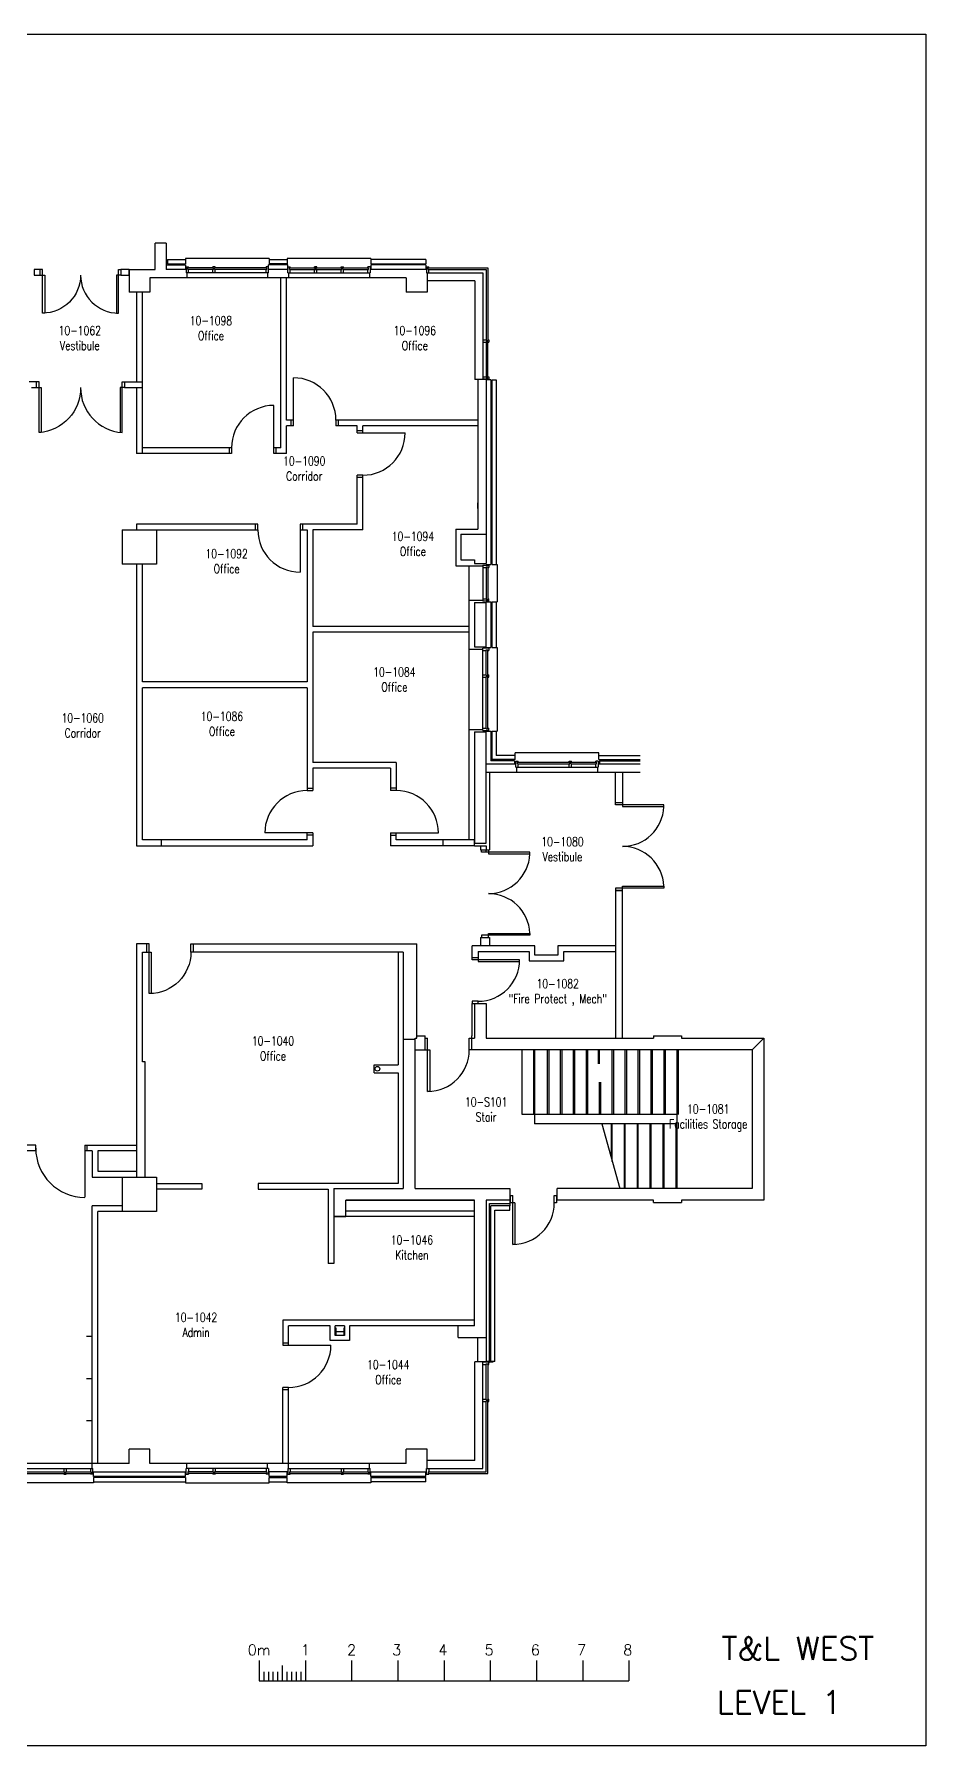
# Model space of a CAD drawing. Extents: x 11182 to 734459, y -1391328 to 152085.
# Drawn here: x 112612 to 131901, y -1105967 to -1068952 of the extents above; entities that cross this region are included whole.
import ezdxf
from ezdxf.enums import TextEntityAlignment as Align

# ---------------------------------------------------------------- set-up
doc = ezdxf.new("R2010")
doc.units = 0
doc.header["$LTSCALE"] = 500
doc.header["$MEASUREMENT"] = 0
doc.layers.get('0').update_dxf_attribs({"linetype": 'CONTINUOUS'})
doc.layers.add('0_Defpoints', color=106, linetype='CONTINUOUS', plot=False)
for name, color, linetype in [('0_room_data', 7, 'CONTINUOUS'), ('0_text', 7, 'CONTINUOUS'), ('1_Wall_Exist', 251, 'CONTINUOUS'), ('3_Text', 7, 'CONTINUOUS')]:
    doc.layers.add(name, color=color, linetype=linetype)
doc.styles.add('1_200', font='simplex.shx', dxfattribs={"width": 0.75, "height": 460})
doc.styles.get("Standard").update_dxf_attribs({"font": 'ROMANS', "height": 200})

# ---------------------------------------------------------------- blocks, each defined once
blk = doc.blocks.new('room_data')
at = {"layer": '3_Text', "style": '1_200', "width": 0.75}
for tag, p in [('ROOMNUM', (0, 0)), ('ROOMUSE', (0, -575))]:
    blk.add_attdef(tag, text='', height=345, dxfattribs=at).set_placement(p, align=Align.MIDDLE_CENTER)

msp = doc.modelspace()

# ---------------------------------------------------------------- linework, layer by layer
for p, q in [((117478, -1104120), (117478, -1104566)), ((118478, -1104120), (118478, -1104566)), ((119478, -1104120), (119478, -1104566)), ((120478, -1104120), (120478, -1104566)), ((121478, -1104120), (121478, -1104566)), ((122478, -1104120), (122478, -1104566)), ((123478, -1104120), (123478, -1104566)), ((124478, -1104120), (124478, -1104566)), ((125478, -1104120), (125478, -1104566)), ((117578, -1104367), (117578, -1104566)), ((117678, -1104367), (117678, -1104566)), ((117778, -1104367), (117778, -1104566)), ((117878, -1104367), (117878, -1104566)), ((117978, -1104234), (117978, -1104566)), ((118078, -1104367), (118078, -1104566)), ((118178, -1104367), (118178, -1104566)), ((118278, -1104367), (118278, -1104566)), ((118378, -1104367), (118378, -1104566)), ((117478, -1104566), (125478, -1104566))]:
    msp.add_line(p, q)
at = {"layer": '0_Defpoints'}
msp.add_lwpolyline([(74267, -1068952), (131901, -1068952), (131901, -1105967), (74267, -1105967)], close=True, dxfattribs=at)
at = {"layer": '1_Wall_Exist'}
for p, q in [((115467, -1073467), (115231, -1073467)), ((115231, -1074037), (115231, -1073467)), ((115467, -1073467), (115467, -1074041)), ((115884, -1073801), (115884, -1073916)), ((117694, -1073801), (115884, -1073801)), ((117694, -1073801), (117694, -1073916)), ((118084, -1073801), (118084, -1073916)), ((119894, -1073801), (118084, -1073801)), ((119894, -1073801), (119894, -1073916)), ((112612, -1074037), (112612, -1074162)), ((112794, -1074037), (112612, -1074037)), ((112612, -1074162), (112839, -1074162)), ((112743, -1074162), (112743, -1074037)), ((112794, -1074984), (112794, -1074037)), ((112839, -1074162), (112839, -1074984)), ((114438, -1074162), (114394, -1074162)), ((114394, -1074162), (114394, -1074984)), ((114438, -1074984), (114438, -1074037)), ((114438, -1074037), (114489, -1074037)), ((114489, -1074162), (114438, -1074162)), ((114489, -1074037), (114489, -1074162)), ((114663, -1074037), (114489, -1074037)), ((114489, -1074162), (114663, -1074162)), ((114663, -1074037), (114663, -1074532)), ((114663, -1074037), (115231, -1074037)), ((114663, -1074162), (114663, -1074037)), ((115467, -1073941), (115884, -1073941)), ((115899, -1074041), (115467, -1074041)), ((115494, -1073826), (115884, -1073826)), ((115494, -1073826), (115494, -1073916)), ((115494, -1073916), (115884, -1073916)), ((115884, -1073941), (115884, -1074041)), ((115899, -1073985), (115899, -1074114)), ((115899, -1073985), (115949, -1073985)), ((117679, -1074114), (115899, -1074114)), ((115915, -1074114), (115915, -1074222)), ((116488, -1074004), (115935, -1074004)), ((115935, -1074041), (115935, -1074004)), ((116488, -1074041), (115935, -1074041)), ((115949, -1074004), (115949, -1073985)), ((115949, -1074114), (115949, -1074041)), ((116524, -1073985), (116474, -1073985)), ((116474, -1074004), (116474, -1073985)), ((116474, -1074114), (116474, -1074041)), ((116488, -1074041), (116488, -1074004)), ((117643, -1074004), (116513, -1074004)), ((116513, -1074041), (116513, -1074004)), ((117643, -1074041), (116513, -1074041)), ((116524, -1074004), (116524, -1073985)), ((116524, -1074114), (116524, -1074041)), ((117679, -1073985), (117629, -1073985)), ((117629, -1074004), (117629, -1073985)), ((117629, -1074114), (117629, -1074041)), ((117643, -1074041), (117643, -1074004)), ((117663, -1074114), (117663, -1074222)), ((118099, -1073941), (117679, -1073941)), ((117679, -1074114), (117679, -1073941)), ((118099, -1074041), (117679, -1074041)), ((117694, -1073826), (118084, -1073826)), ((118084, -1073916), (117694, -1073916)), ((118099, -1074114), (118099, -1073941)), ((118099, -1073985), (118149, -1073985)), ((118099, -1074114), (119879, -1074114)), ((118115, -1074114), (118115, -1074222)), ((118135, -1074004), (119265, -1074004)), ((118135, -1074041), (118135, -1074004)), ((118135, -1074041), (119265, -1074041)), ((118149, -1074004), (118149, -1073985)), ((118149, -1074114), (118149, -1074041)), ((118724, -1073985), (118674, -1073985)), ((118674, -1074004), (118674, -1073985)), ((118674, -1074114), (118674, -1074041)), ((118688, -1074041), (118688, -1074004)), ((118713, -1074041), (118713, -1074004)), ((118724, -1074004), (118724, -1073985)), ((118724, -1074114), (118724, -1074041)), ((119254, -1073985), (119304, -1073985)), ((119254, -1074004), (119254, -1073985)), ((119254, -1074114), (119254, -1074041)), ((119265, -1074041), (119265, -1074004)), ((119290, -1074004), (119843, -1074004)), ((119290, -1074041), (119290, -1074004)), ((119290, -1074041), (119843, -1074041)), ((119304, -1074004), (119304, -1073985)), ((119304, -1074114), (119304, -1074041)), ((119879, -1073985), (119829, -1073985)), ((119829, -1074004), (119829, -1073985)), ((119829, -1074114), (119829, -1074041)), ((119843, -1074041), (119843, -1074004)), ((119863, -1074114), (119863, -1074222)), ((119879, -1073985), (119879, -1074114)), ((121099, -1074041), (119879, -1074041)), ((121084, -1073826), (119894, -1073826)), ((119894, -1073916), (121084, -1073916)), ((121084, -1073941), (119894, -1073941)), ((119894, -1073942), (119894, -1074041)), ((121084, -1073826), (121084, -1073916)), ((121084, -1073941), (121084, -1074041)), ((121099, -1073985), (121149, -1073985)), ((121099, -1073985), (121099, -1074114)), ((121099, -1074114), (122316, -1074114)), ((121115, -1074116), (121115, -1074532)), ((121135, -1074004), (122426, -1074004)), ((121135, -1074041), (121135, -1074004)), ((121135, -1074041), (122389, -1074041)), ((121149, -1074004), (121149, -1073985)), ((121149, -1074114), (121149, -1074041)), ((122316, -1074114), (122316, -1076412)), ((122389, -1074041), (122389, -1075573)), ((122426, -1074004), (122426, -1075573)), ((115115, -1074532), (114663, -1074532)), ((114827, -1074532), (114827, -1076469)), ((114952, -1076594), (114952, -1074532)), ((115115, -1074222), (115115, -1074532)), ((120663, -1074222), (115115, -1074222)), ((117949, -1077897), (117949, -1074222)), ((118073, -1077299), (118073, -1074222)), ((120663, -1074222), (120663, -1074532)), ((121115, -1074532), (120663, -1074532)), ((122148, -1074282), (121115, -1074282)), ((122148, -1074282), (122148, -1076422)), ((112839, -1074984), (112794, -1074984)), ((114394, -1074984), (114438, -1074984)), ((122316, -1075562), (122389, -1075562)), ((122316, -1075612), (122389, -1075612)), ((122389, -1075573), (122426, -1075573)), ((122389, -1075598), (122389, -1076373)), ((122389, -1075598), (122426, -1075598)), ((122426, -1075562), (122445, -1075562)), ((122426, -1076373), (122426, -1075598)), ((122426, -1075612), (122445, -1075612)), ((122445, -1075562), (122445, -1075612)), ((118225, -1077423), (118225, -1076381)), ((122316, -1076362), (122389, -1076362)), ((122445, -1076412), (122316, -1076412)), ((122389, -1076373), (122426, -1076373)), ((122426, -1076362), (122445, -1076362)), ((122445, -1076362), (122445, -1076412)), ((112665, -1076469), (112506, -1076469)), ((112552, -1076594), (112665, -1076594)), ((112665, -1076594), (112665, -1076469)), ((112716, -1076469), (112665, -1076469)), ((112665, -1076594), (112761, -1076594)), ((112716, -1076594), (112716, -1076469)), ((112716, -1077566), (112716, -1076594)), ((112761, -1076594), (112761, -1077566)), ((114516, -1076594), (114472, -1076594)), ((114472, -1076594), (114472, -1077566)), ((114516, -1076469), (114952, -1076469)), ((114516, -1076594), (114516, -1076469)), ((114516, -1077566), (114516, -1076594)), ((114567, -1076594), (114516, -1076594)), ((114567, -1076469), (114567, -1076594)), ((114567, -1076594), (114952, -1076594)), ((114827, -1076594), (114827, -1078021)), ((114952, -1076594), (114952, -1076469)), ((114952, -1076781), (114952, -1076594)), ((114952, -1078021), (114952, -1076781)), ((122389, -1076422), (122148, -1076422)), ((122208, -1076422), (122208, -1079659)), ((122389, -1076422), (122389, -1080402)), ((122489, -1076427), (122389, -1076427)), ((122489, -1076427), (122489, -1080417)), ((122514, -1076427), (122514, -1080417)), ((122514, -1076427), (122604, -1076427)), ((122604, -1076427), (122604, -1080417)), ((117796, -1078021), (117796, -1076980)), ((118225, -1077299), (118073, -1077299)), ((118225, -1077423), (118073, -1077423)), ((118073, -1078021), (118073, -1077423)), ((118174, -1077423), (118174, -1077299)), ((119139, -1077296), (119139, -1077423)), ((122208, -1077299), (119139, -1077299)), ((119597, -1077423), (119139, -1077423)), ((119190, -1077299), (119190, -1077423)), ((119597, -1077575), (119597, -1077423)), ((122208, -1077423), (119722, -1077423)), ((119722, -1077575), (119722, -1077423)), ((112761, -1077566), (112716, -1077566)), ((119597, -1077524), (119722, -1077524)), ((119597, -1077575), (120638, -1077575)), ((116882, -1078021), (114827, -1078021)), ((116882, -1077897), (114952, -1077897)), ((116831, -1077897), (116831, -1078021)), ((116882, -1077894), (116882, -1078021)), ((117949, -1077897), (117796, -1077897)), ((118073, -1078021), (117796, -1078021)), ((117847, -1078021), (117847, -1077897)), ((119597, -1079545), (119597, -1078490)), ((119724, -1078490), (119597, -1078490)), ((119722, -1078540), (119597, -1078540)), ((119722, -1079669), (119722, -1078490)), ((122208, -1079208), (122208, -1079083)), ((114518, -1079669), (117451, -1079669)), ((114518, -1079669), (114518, -1080415)), ((117451, -1079545), (114827, -1079545)), ((114827, -1079545), (114827, -1079669)), ((114827, -1079669), (114827, -1079669)), ((115261, -1079669), (115261, -1080415)), ((117400, -1079669), (117400, -1079545)), ((117451, -1079672), (117451, -1079545)), ((119597, -1079545), (118365, -1079545)), ((118365, -1079545), (118365, -1080586)), ((118365, -1079669), (118518, -1079669)), ((118416, -1079545), (118416, -1079669)), ((118518, -1079669), (118518, -1082961)), ((119722, -1079669), (118642, -1079669)), ((118642, -1079669), (118642, -1081762)), ((121731, -1079659), (121731, -1080452)), ((121731, -1079659), (122208, -1079659)), ((121839, -1079767), (122389, -1079767)), ((121839, -1079767), (121839, -1080317)), ((115261, -1080415), (114518, -1080415)), ((114827, -1080415), (114827, -1086502)), ((114952, -1082961), (114952, -1080415)), ((121731, -1080452), (122316, -1080452)), ((121839, -1080317), (122139, -1080317)), ((122018, -1080452), (122018, -1086378)), ((122139, -1080317), (122139, -1080402)), ((122139, -1080402), (122389, -1080402)), ((122316, -1080432), (122316, -1081212)), ((122316, -1080432), (122445, -1080432)), ((122316, -1080482), (122389, -1080482)), ((122389, -1080417), (122489, -1080417)), ((122389, -1080468), (122389, -1081175)), ((122389, -1080468), (122426, -1080468)), ((122426, -1080468), (122426, -1081175)), ((122426, -1080482), (122445, -1080482)), ((122445, -1080432), (122445, -1080482)), ((122514, -1080417), (122629, -1080417)), ((122629, -1080417), (122629, -1081227)), ((122018, -1081192), (122316, -1081192)), ((122316, -1081162), (122389, -1081162)), ((122445, -1081212), (122316, -1081212)), ((122389, -1081175), (122426, -1081175)), ((122426, -1081162), (122445, -1081162)), ((122445, -1081212), (122445, -1081162)), ((122139, -1081242), (122389, -1081242)), ((122139, -1081242), (122139, -1082202)), ((122389, -1081227), (122489, -1081227)), ((122389, -1082202), (122389, -1081242)), ((122489, -1081227), (122489, -1082217)), ((122514, -1081227), (122629, -1081227)), ((122514, -1081227), (122514, -1082217)), ((122604, -1081227), (122604, -1082217)), ((122018, -1081762), (118642, -1081762)), ((122018, -1081886), (118642, -1081886)), ((118642, -1081886), (118642, -1084701)), ((122018, -1082252), (122316, -1082252)), ((122139, -1082202), (122389, -1082202)), ((122316, -1084012), (122316, -1082232)), ((122445, -1082232), (122316, -1082232)), ((122316, -1082282), (122389, -1082282)), ((122389, -1082217), (122489, -1082217)), ((122389, -1082820), (122389, -1082268)), ((122389, -1082268), (122426, -1082268)), ((122426, -1082820), (122426, -1082268)), ((122426, -1082282), (122445, -1082282)), ((122445, -1082232), (122445, -1082282)), ((122514, -1082217), (122629, -1082217)), ((122629, -1082217), (122629, -1084027)), ((118518, -1082961), (114952, -1082961)), ((122316, -1082807), (122389, -1082807)), ((122316, -1082857), (122389, -1082857)), ((122389, -1082820), (122426, -1082820)), ((122389, -1083975), (122389, -1082845)), ((122389, -1082845), (122426, -1082845)), ((122426, -1082807), (122445, -1082807)), ((122426, -1083975), (122426, -1082845)), ((122426, -1082857), (122445, -1082857)), ((122445, -1082857), (122445, -1082807)), ((114952, -1086377), (114952, -1083085)), ((118518, -1083085), (114952, -1083085)), ((118518, -1083085), (118518, -1085310)), ((122018, -1083992), (122316, -1083992)), ((122139, -1084042), (122139, -1086447)), ((122139, -1084042), (122389, -1084042)), ((122316, -1083962), (122389, -1083962)), ((122316, -1084012), (122445, -1084012)), ((122389, -1083975), (122426, -1083975)), ((122389, -1084027), (122489, -1084027)), ((122389, -1084739), (122389, -1084042)), ((122426, -1083962), (122445, -1083962)), ((122445, -1084012), (122445, -1083962)), ((122489, -1084027), (122489, -1084664)), ((122514, -1084027), (122514, -1084639)), ((122514, -1084027), (122629, -1084027)), ((122604, -1084027), (122604, -1084549)), ((123019, -1084549), (122604, -1084549)), ((123019, -1084639), (123019, -1084491)), ((124829, -1084491), (123019, -1084491)), ((124829, -1084639), (124829, -1084491)), ((124829, -1084549), (125721, -1084549)), ((120442, -1084701), (118642, -1084701)), ((120318, -1084825), (118642, -1084825)), ((118642, -1084825), (118642, -1085310)), ((120318, -1084825), (120318, -1085310)), ((120442, -1084701), (120442, -1085310)), ((123004, -1084739), (122389, -1084739)), ((123034, -1084739), (122389, -1084739)), ((122389, -1086447), (122389, -1084739)), ((124798, -1084920), (122389, -1084920)), ((122459, -1084920), (122459, -1086588)), ((123004, -1084664), (122489, -1084664)), ((123019, -1084639), (122514, -1084639)), ((123004, -1084664), (123004, -1084739)), ((123034, -1084675), (123084, -1084675)), ((123034, -1084804), (123034, -1084675)), ((123034, -1084804), (124814, -1084804)), ((123050, -1084804), (123050, -1084920)), ((123070, -1084694), (124200, -1084694)), ((123070, -1084731), (123070, -1084694)), ((123070, -1084731), (124200, -1084731)), ((123084, -1084694), (123084, -1084675)), ((123084, -1084804), (123084, -1084731)), ((124189, -1084675), (124239, -1084675)), ((124189, -1084694), (124189, -1084675)), ((124189, -1084804), (124189, -1084731)), ((124200, -1084731), (124200, -1084694)), ((124225, -1084694), (124778, -1084694)), ((124225, -1084731), (124225, -1084694)), ((124225, -1084731), (124778, -1084731)), ((124239, -1084694), (124239, -1084675)), ((124239, -1084804), (124239, -1084731)), ((124814, -1084675), (124764, -1084675)), ((124764, -1084694), (124764, -1084675)), ((124764, -1084804), (124764, -1084731)), ((124778, -1084731), (124778, -1084694)), ((124798, -1084804), (124798, -1084920)), ((125721, -1084920), (124798, -1084920)), ((124814, -1084675), (124814, -1084804)), ((125721, -1084739), (124814, -1084739)), ((124829, -1084639), (125721, -1084639)), ((124844, -1084664), (125721, -1084664)), ((124844, -1084664), (124844, -1084739)), ((125185, -1085617), (125185, -1084920)), ((125337, -1084920), (125337, -1085657)), ((118518, -1085260), (118642, -1085260)), ((120442, -1085260), (120318, -1085260)), ((118515, -1085310), (118642, -1085310)), ((120445, -1085310), (120318, -1085310)), ((125185, -1085567), (125337, -1085567)), ((126237, -1085617), (125185, -1085617)), ((125337, -1085657), (126237, -1085657)), ((126237, -1085657), (126237, -1085617)), ((118518, -1086377), (114952, -1086377)), ((118642, -1086225), (117600, -1086225)), ((118642, -1086276), (118518, -1086276)), ((118642, -1086225), (118642, -1086502)), ((120318, -1086225), (120318, -1086502)), ((120318, -1086225), (121359, -1086225)), ((120318, -1086276), (120442, -1086276)), ((120442, -1086377), (120442, -1086225)), ((122139, -1086377), (120442, -1086377)), ((121453, -1086377), (121453, -1086502)), ((122139, -1086502), (122139, -1086377)), ((114827, -1086502), (118642, -1086502)), ((122139, -1086502), (120318, -1086502)), ((122139, -1086447), (122389, -1086447)), ((122139, -1086503), (122389, -1086503)), ((122265, -1086503), (122265, -1086588)), ((122265, -1086588), (122459, -1086588)), ((122286, -1086638), (122286, -1086588)), ((123338, -1086638), (122286, -1086638)), ((122389, -1086503), (122389, -1086588)), ((122389, -1086640), (122389, -1086604)), ((122438, -1086588), (122438, -1086678)), ((122438, -1086678), (123338, -1086678)), ((123338, -1086678), (123338, -1086638)), ((125185, -1087417), (125185, -1090667)), ((125337, -1087417), (125185, -1087417)), ((125337, -1087467), (125185, -1087467)), ((125185, -1087467), (125337, -1087467)), ((125337, -1090667), (125337, -1087377)), ((125337, -1087377), (126237, -1087377)), ((126237, -1087417), (125337, -1087417)), ((126237, -1087377), (126237, -1087417)), ((115102, -1088625), (114827, -1088625)), ((114827, -1088625), (114827, -1093669)), ((115052, -1088801), (115052, -1088625)), ((115102, -1089701), (115102, -1088625)), ((116002, -1088625), (120888, -1088625)), ((116002, -1088801), (116002, -1088625)), ((116052, -1088625), (116052, -1088801)), ((120888, -1090667), (120888, -1088625)), ((122265, -1088488), (122265, -1088667)), ((122265, -1088488), (122459, -1088488)), ((122438, -1088438), (122286, -1088438)), ((122286, -1088438), (122286, -1088488)), ((122438, -1088488), (122438, -1088398)), ((122438, -1088398), (123338, -1088398)), ((123338, -1088438), (122438, -1088438)), ((122459, -1088488), (122459, -1088667)), ((123338, -1088398), (123338, -1088438)), ((114952, -1088801), (115142, -1088801)), ((114952, -1091177), (114952, -1088801)), ((115142, -1088801), (115142, -1089701)), ((120596, -1088801), (116002, -1088801)), ((120488, -1088801), (120488, -1091240)), ((120596, -1088801), (120596, -1093913)), ((123445, -1088667), (122090, -1088667)), ((122090, -1088967), (122090, -1088667)), ((122090, -1088917), (122215, -1088917)), ((123115, -1088967), (122090, -1088967)), ((122215, -1088792), (123320, -1088792)), ((122215, -1088792), (122215, -1089007)), ((123115, -1089007), (123115, -1088967)), ((123320, -1088792), (123320, -1088992)), ((123320, -1088992), (124068, -1088992)), ((123445, -1088867), (123445, -1088667)), ((123943, -1088867), (123445, -1088867)), ((123943, -1088667), (123943, -1088867)), ((125185, -1088667), (123943, -1088667)), ((124068, -1088992), (124068, -1088792)), ((124068, -1088792), (125185, -1088792)), ((122215, -1089007), (123115, -1089007)), ((115142, -1089701), (115102, -1089701)), ((122089, -1090617), (122090, -1089917)), ((122090, -1089867), (122090, -1089917)), ((122215, -1089867), (122090, -1089867)), ((122090, -1089917), (122389, -1089917)), ((122139, -1089917), (122139, -1090667)), ((122215, -1089917), (122215, -1089867)), ((122389, -1089917), (122389, -1090667)), ((120596, -1090687), (120856, -1090687)), ((120856, -1090667), (120888, -1090667)), ((120856, -1093913), (120856, -1090667)), ((120888, -1090617), (121074, -1090617)), ((121074, -1090917), (121074, -1090617)), ((121074, -1090667), (121124, -1090667)), ((121124, -1091817), (121124, -1090667)), ((122024, -1090917), (122024, -1090667)), ((122024, -1090667), (122139, -1090667)), ((122074, -1090617), (122089, -1090617)), ((122074, -1090617), (122074, -1090917)), ((122389, -1090667), (126014, -1090667)), ((126014, -1090617), (126614, -1090617)), ((126014, -1090617), (126014, -1090667)), ((126614, -1090617), (126614, -1090667)), ((126614, -1090667), (128394, -1090667)), ((128144, -1090917), (128394, -1090667)), ((128394, -1090667), (128394, -1094167)), ((115011, -1091177), (114952, -1091177)), ((115011, -1093669), (115011, -1091177)), ((120856, -1090917), (121169, -1090917)), ((121169, -1090917), (121169, -1091817)), ((128144, -1090917), (122024, -1090917)), ((123171, -1092317), (123171, -1090917)), ((123414, -1090917), (123414, -1092317)), ((123439, -1090917), (123439, -1092517)), ((123719, -1092317), (123719, -1090917)), ((123744, -1090917), (123744, -1092317)), ((123999, -1092317), (123999, -1090917)), ((124024, -1090917), (124024, -1092317)), ((124279, -1092317), (124279, -1090917)), ((124304, -1090917), (124304, -1092317)), ((124559, -1092317), (124559, -1090917)), ((124584, -1090917), (124584, -1092317)), ((124814, -1090917), (124814, -1091219)), ((124839, -1091219), (124839, -1090917)), ((125119, -1092317), (125119, -1090917)), ((125144, -1090917), (125144, -1092317)), ((125399, -1092317), (125399, -1090917)), ((125424, -1090917), (125424, -1092317)), ((125679, -1092317), (125679, -1090917)), ((125704, -1090917), (125704, -1092317)), ((125959, -1092317), (125959, -1090917)), ((125984, -1090917), (125984, -1092317)), ((126239, -1092317), (126239, -1090917)), ((126264, -1090917), (126264, -1092317)), ((126519, -1093917), (126519, -1090917)), ((126544, -1090917), (126544, -1092317)), ((128144, -1090917), (128144, -1093917)), ((119970, -1091240), (120488, -1091240)), ((119970, -1091412), (119970, -1091240)), ((119970, -1091412), (120488, -1091412)), ((120488, -1091412), (120488, -1093805)), ((121169, -1091817), (121124, -1091817)), ((124839, -1092317), (124839, -1091619)), ((124864, -1091619), (124864, -1092317)), ((126519, -1092317), (123171, -1092317)), ((126519, -1092517), (123439, -1092517)), ((124893, -1092517), (125280, -1093917)), ((125094, -1092517), (125094, -1093243)), ((125119, -1093333), (125119, -1092517)), ((125374, -1092517), (125374, -1093917)), ((125399, -1093917), (125399, -1092517)), ((125654, -1092517), (125654, -1093917)), ((125679, -1093917), (125679, -1092517)), ((125934, -1092517), (125934, -1093917)), ((125959, -1093917), (125959, -1092517)), ((126214, -1092517), (126214, -1093917)), ((126239, -1093917), (126239, -1092517)), ((126494, -1092517), (126494, -1093917)), ((112644, -1092977), (101000, -1092977)), ((112644, -1093104), (112644, -1092977)), ((113711, -1092977), (114827, -1092977)), ((113711, -1092977), (113711, -1094106)), ((113761, -1093104), (113761, -1092977)), ((112644, -1093104), (111902, -1093104)), ((113863, -1093104), (113711, -1093104)), ((113863, -1093104), (113863, -1093669)), ((114827, -1093104), (113990, -1093104)), ((113990, -1093104), (113990, -1093542)), ((113863, -1093669), (115261, -1093669)), ((113990, -1093542), (114827, -1093542)), ((114518, -1093669), (114518, -1094415)), ((115261, -1093669), (115261, -1094415)), ((117456, -1093805), (117456, -1093929)), ((120488, -1093805), (117456, -1093805)), ((119097, -1093805), (119097, -1093805)), ((117456, -1093929), (118974, -1093929)), ((118974, -1093929), (118974, -1095540)), ((119097, -1093913), (119097, -1095540)), ((119097, -1093913), (120596, -1093913)), ((122139, -1094167), (119351, -1094167)), ((119351, -1094522), (119351, -1094167)), ((119351, -1094167), (122139, -1094167)), ((120856, -1093913), (122904, -1093913)), ((122139, -1096367), (122139, -1094167)), ((122139, -1096885), (122139, -1094167)), ((122393, -1094167), (122393, -1097671)), ((122904, -1094167), (122393, -1094167)), ((122904, -1093913), (122904, -1094292)), ((122914, -1094226), (122914, -1094065)), ((122914, -1094065), (122964, -1094065)), ((122964, -1095126), (122964, -1094065)), ((123864, -1094226), (123864, -1094065)), ((123864, -1094065), (123914, -1094065)), ((123914, -1094065), (123914, -1094226)), ((128144, -1093917), (123924, -1093917)), ((123924, -1094167), (123924, -1093917)), ((126014, -1094167), (123924, -1094167)), ((126014, -1094217), (126014, -1094167)), ((128394, -1094167), (126614, -1094167)), ((126614, -1094167), (126614, -1094217)), ((113863, -1099968), (113863, -1094290)), ((115261, -1094415), (113988, -1094415)), ((122139, -1094522), (119097, -1094522)), ((119103, -1094522), (119351, -1094522)), ((122464, -1097656), (122464, -1094242)), ((122464, -1094242), (122904, -1094242)), ((122489, -1097656), (122489, -1094292)), ((122904, -1094292), (122489, -1094292)), ((122579, -1097656), (122579, -1094382)), ((122579, -1094382), (122899, -1094382)), ((122899, -1094382), (122899, -1094292)), ((123009, -1094226), (122914, -1094226)), ((123009, -1094226), (123009, -1095126)), ((123914, -1094226), (123864, -1094226)), ((126014, -1094217), (126614, -1094217)), ((123009, -1095126), (122964, -1095126)), ((119097, -1095540), (118974, -1095540)), ((122139, -1096760), (117990, -1096760)), ((117990, -1096760), (117990, -1097304)), ((113863, -1097115), (113745, -1097115)), ((118115, -1097304), (118115, -1096885)), ((119018, -1096885), (118115, -1096885)), ((119327, -1096885), (119126, -1096885)), ((122139, -1096885), (119435, -1096885)), ((121783, -1097117), (121783, -1096885)), ((121783, -1097139), (121783, -1096885)), ((121783, -1097117), (121783, -1096992)), ((121783, -1097139), (122393, -1097139)), ((122208, -1097661), (122208, -1097139)), ((117990, -1097253), (118115, -1097253)), ((117990, -1097304), (119031, -1097304)), ((122148, -1099800), (122148, -1097661)), ((122393, -1097661), (122148, -1097661)), ((122316, -1099968), (122316, -1097671)), ((122445, -1097671), (122316, -1097671)), ((122316, -1097721), (122389, -1097721)), ((122389, -1097710), (122426, -1097710)), ((122389, -1098485), (122389, -1097710)), ((122489, -1097656), (122393, -1097656)), ((122426, -1097710), (122426, -1098485)), ((122426, -1097721), (122445, -1097721)), ((122445, -1097668), (122542, -1097663)), ((122445, -1097721), (122445, -1097668)), ((122446, -1097683), (122445, -1097683)), ((122543, -1097664), (122446, -1097669)), ((122446, -1097669), (122446, -1097683)), ((122579, -1097656), (122489, -1097656)), ((122534, -1097658), (122543, -1097658)), ((122534, -1097659), (122534, -1097658)), ((122542, -1097659), (122534, -1097659)), ((122542, -1097663), (122542, -1097659)), ((122543, -1097658), (122543, -1097664)), ((113863, -1098029), (113745, -1098029)), ((117990, -1099860), (117990, -1098218)), ((118117, -1098218), (117990, -1098218)), ((118115, -1099968), (118115, -1098218)), ((118115, -1098269), (117990, -1098269)), ((122316, -1098471), (122389, -1098471)), ((122316, -1098521), (122389, -1098521)), ((122389, -1098485), (122426, -1098485)), ((122389, -1100041), (122389, -1098510)), ((122389, -1098510), (122426, -1098510)), ((122426, -1098471), (122445, -1098471)), ((122426, -1100078), (122426, -1098510)), ((122426, -1098521), (122445, -1098521)), ((122445, -1098521), (122445, -1098471)), ((113863, -1098943), (113745, -1098943)), ((115115, -1099550), (114663, -1099550)), ((114663, -1099860), (114663, -1099550)), ((115115, -1099860), (115115, -1099550)), ((121115, -1099550), (120663, -1099550)), ((120663, -1099860), (120663, -1099550)), ((121115, -1099966), (121115, -1099550)), ((114663, -1099860), (109115, -1099860)), ((112099, -1099968), (113879, -1099968)), ((112135, -1100041), (113265, -1100041)), ((112135, -1100078), (113265, -1100078)), ((113254, -1099968), (113254, -1100041)), ((113254, -1100078), (113254, -1100097)), ((113254, -1100097), (113304, -1100097)), ((113265, -1100041), (113265, -1100078)), ((113290, -1100041), (113843, -1100041)), ((113290, -1100041), (113290, -1100078)), ((113290, -1100078), (113843, -1100078)), ((113304, -1099968), (113304, -1100041)), ((113304, -1100078), (113304, -1100097)), ((113829, -1099968), (113829, -1100041)), ((113829, -1100078), (113829, -1100097)), ((113879, -1100097), (113829, -1100097)), ((113843, -1100041), (113843, -1100078)), ((113879, -1100097), (113879, -1099968)), ((113879, -1100041), (115899, -1100041)), ((113894, -1100141), (113894, -1100041)), ((120663, -1099860), (115115, -1099860)), ((115884, -1100141), (115884, -1100041)), ((117679, -1099968), (115899, -1099968)), ((115899, -1100097), (115899, -1099968)), ((115899, -1100097), (115949, -1100097)), ((115915, -1099968), (115915, -1099860)), ((116488, -1100041), (115935, -1100041)), ((115935, -1100041), (115935, -1100078)), ((116488, -1100078), (115935, -1100078)), ((115949, -1099968), (115949, -1100041)), ((115949, -1100078), (115949, -1100097)), ((116474, -1099968), (116474, -1100041)), ((116474, -1100078), (116474, -1100097)), ((116524, -1100097), (116474, -1100097)), ((116488, -1100041), (116488, -1100078)), ((117643, -1100041), (116513, -1100041)), ((116513, -1100041), (116513, -1100078)), ((117643, -1100078), (116513, -1100078)), ((116524, -1099968), (116524, -1100041)), ((116524, -1100078), (116524, -1100097)), ((117629, -1099968), (117629, -1100041)), ((117629, -1100078), (117629, -1100097)), ((117679, -1100097), (117629, -1100097)), ((117643, -1100041), (117643, -1100078)), ((117663, -1099968), (117663, -1099860)), ((117679, -1099968), (117679, -1100097)), ((118099, -1100041), (117679, -1100041)), ((117694, -1100141), (117694, -1100041)), ((118084, -1100141), (118084, -1100041)), ((118099, -1099968), (119879, -1099968)), ((118099, -1099968), (118099, -1100097)), ((118099, -1100097), (118149, -1100097)), ((118135, -1100041), (119265, -1100041)), ((118135, -1100041), (118135, -1100078)), ((118135, -1100078), (119265, -1100078)), ((118149, -1099968), (118149, -1100041)), ((118149, -1100078), (118149, -1100097)), ((119254, -1099968), (119254, -1100041)), ((119254, -1100078), (119254, -1100097)), ((119254, -1100097), (119304, -1100097)), ((119265, -1100041), (119265, -1100078)), ((119290, -1100041), (119843, -1100041)), ((119290, -1100041), (119290, -1100078)), ((119290, -1100078), (119843, -1100078)), ((119304, -1099968), (119304, -1100041)), ((119304, -1100078), (119304, -1100097)), ((119829, -1099968), (119829, -1100041)), ((119829, -1100078), (119829, -1100097)), ((119879, -1100097), (119829, -1100097)), ((119843, -1100041), (119843, -1100078)), ((119863, -1099968), (119863, -1099860)), ((119879, -1100097), (119879, -1099968)), ((119879, -1100041), (121099, -1100041)), ((119894, -1100141), (119894, -1100041)), ((121084, -1100141), (121084, -1100041)), ((121099, -1099968), (122316, -1099968)), ((121099, -1100097), (121099, -1099968)), ((121099, -1100097), (121149, -1100097)), ((122148, -1099800), (121115, -1099800)), ((121135, -1100041), (122389, -1100041)), ((121135, -1100041), (121135, -1100078)), ((121135, -1100078), (122426, -1100078)), ((121149, -1099968), (121149, -1100041)), ((121149, -1100078), (121149, -1100097)), ((113894, -1100281), (112084, -1100281)), ((115884, -1100141), (113894, -1100141)), ((115884, -1100166), (113894, -1100166)), ((113894, -1100166), (113894, -1100281)), ((113894, -1100256), (115884, -1100256)), ((115884, -1100166), (115884, -1100281)), ((115884, -1100281), (117694, -1100281)), ((118084, -1100141), (117694, -1100141)), ((117694, -1100166), (118084, -1100166)), ((117694, -1100281), (117694, -1100166)), ((117694, -1100256), (118084, -1100256)), ((118084, -1100281), (118084, -1100166)), ((119894, -1100281), (118084, -1100281)), ((121084, -1100141), (119894, -1100141)), ((119894, -1100166), (121084, -1100166)), ((119894, -1100166), (119894, -1100281)), ((121084, -1100256), (119894, -1100256)), ((121084, -1100256), (121084, -1100166))]:
    msp.add_line(p, q, dxfattribs=at)
for points in [[(115364, -1086502), (115364, -1086377)], [(118518, -1086377), (118518, -1086225)], [(115261, -1093805), (116237, -1093805), (116237, -1093929), (115261, -1093929)], [(114518, -1094290), (113863, -1094290)], [(113988, -1099860), (113988, -1094415)], [(119351, -1094399), (122139, -1094399)], [(119435, -1096885), (119435, -1097202), (119018, -1097202), (119018, -1096885)], [(119327, -1096885), (119327, -1097094), (119126, -1097094), (119126, -1096885)]]:
    msp.add_lwpolyline(points, dxfattribs=at)
for points in [[(119126, -1096929), (119136, -1096929), (119136, -1097002, 0.414214), (119142, -1097008), (119311, -1097008, 0.414214), (119317, -1097002), (119317, -1096929), (119327, -1096929)], [(119317, -1097094), (119317, -1097021, 0.414214), (119311, -1097015), (119142, -1097015, 0.414214), (119136, -1097021), (119136, -1097094)]]:
    msp.add_lwpolyline(points, format="xyb", dxfattribs=at)
msp.add_circle((120037, -1091326), 50.8, dxfattribs=at)
at = {"layer": '1_Wall_Exist', "extrusion": (0, 0, -1)}
for centre, radius, start, end in [((-112794, -1074162), 822, 180, 270), ((-112652, -1076604), 964, 179.3908, 266.183), ((-115102, -1088801), 900, 180, 270)]:
    msp.add_arc(centre, radius, start, end, dxfattribs=at)
at = {"layer": '1_Wall_Exist'}
for centre, radius, start, end in [((114438, -1074162), 822, 180, 270), ((118225, -1077296), 914, 0, 90), ((114580, -1076604), 964, 179.3908, 266.183), ((117796, -1077894), 914, 90, 180), ((119724, -1077575), 914, 270, 0), ((118365, -1079672), 914, 180, 270), ((118515, -1086225), 914, 90, 180), ((120445, -1086225), 914, 0, 90), ((125337, -1085617), 900, 270, 357.337), ((122438, -1086638), 900, 270, 357.337), ((125337, -1087417), 900, 2.663, 90), ((122438, -1088438), 900, 2.663, 90), ((122215, -1088967), 900, 270, 0), ((121124, -1090917), 900, 270, 0), ((113711, -1093040), 1067, 180, 270), ((122964, -1094226), 900, 270, 0), ((118117, -1097304), 914, 270, 0)]:
    msp.add_arc(centre, radius, start, end, dxfattribs=at)

# ---------------------------------------------------------------- block references
at = {"layer": '0_room_data', "xscale": 0.5657139806978375, "yscale": 0.5657139806978375, "zscale": 0.5657139806978375}
for p, values in [((113599, -1075360), {'ROOMNUM': '10-1062', 'ROOMUSE': 'Vestibule'}), ((116436, -1075147), {'ROOMNUM': '10-1098', 'ROOMUSE': 'Office'}), ((120847, -1075360), {'ROOMNUM': '10-1096', 'ROOMUSE': 'Office'}), ((118454, -1078183), {'ROOMNUM': '10-1090', 'ROOMUSE': 'Corridor'}), ((120805, -1079812), {'ROOMNUM': '10-1094', 'ROOMUSE': 'Office'}), ((116775, -1080187), {'ROOMNUM': '10-1092', 'ROOMUSE': 'Office'}), ((120404, -1082745), {'ROOMNUM': '10-1084', 'ROOMUSE': 'Office'}), ((113661, -1083739), {'ROOMNUM': '10-1060', 'ROOMUSE': 'Corridor'}), ((116674, -1083705), {'ROOMNUM': '10-1086', 'ROOMUSE': 'Office'}), ((124041, -1086415), {'ROOMNUM': '10-1080', 'ROOMUSE': 'Vestibule'}), ((123938, -1089486), {'ROOMNUM': '10-1082', 'ROOMUSE': '"Fire Protect , Mech"'}), ((117778, -1090723), {'ROOMNUM': '10-1040', 'ROOMUSE': 'Office'}), ((122389, -1092043), {'ROOMNUM': '10-S101', 'ROOMUSE': 'Stair'}), ((127194, -1092196), {'ROOMNUM': '10-1081', 'ROOMUSE': 'Facilities Storage'}), ((120784, -1095027), {'ROOMNUM': '10-1046', 'ROOMUSE': 'Kitchen'}), ((116114, -1096703), {'ROOMNUM': '10-1042', 'ROOMUSE': 'Admin'}), ((120272, -1097723), {'ROOMNUM': '10-1044', 'ROOMUSE': 'Office'})]:
    msp.add_blockref('room_data', p, dxfattribs=at).add_auto_attribs(values)

# ---------------------------------------------------------------- texts
at = {"layer": '0_text'}
for s, p in [('0m', (117478, -1103895)), ('1', (118478, -1103895)), ('2', (119478, -1103895)), ('3', (120454, -1103895)), ('4', (121454, -1103895)), ('5', (122454, -1103895)), ('6', (123454, -1103895)), ('7', (124454, -1103895)), ('8', (125454, -1103895))]:
    msp.add_text(s, height=231, rotation=0, dxfattribs=at).set_placement(p, align=Align.MIDDLE_CENTER)
for s, p in [('T&L WEST', (127485, -1104110)), ('LEVEL 1', (127385, -1105277))]:
    msp.add_text(s, height=500, rotation=0, dxfattribs=at).set_placement(p)

doc.saveas('drawing.dxf')
